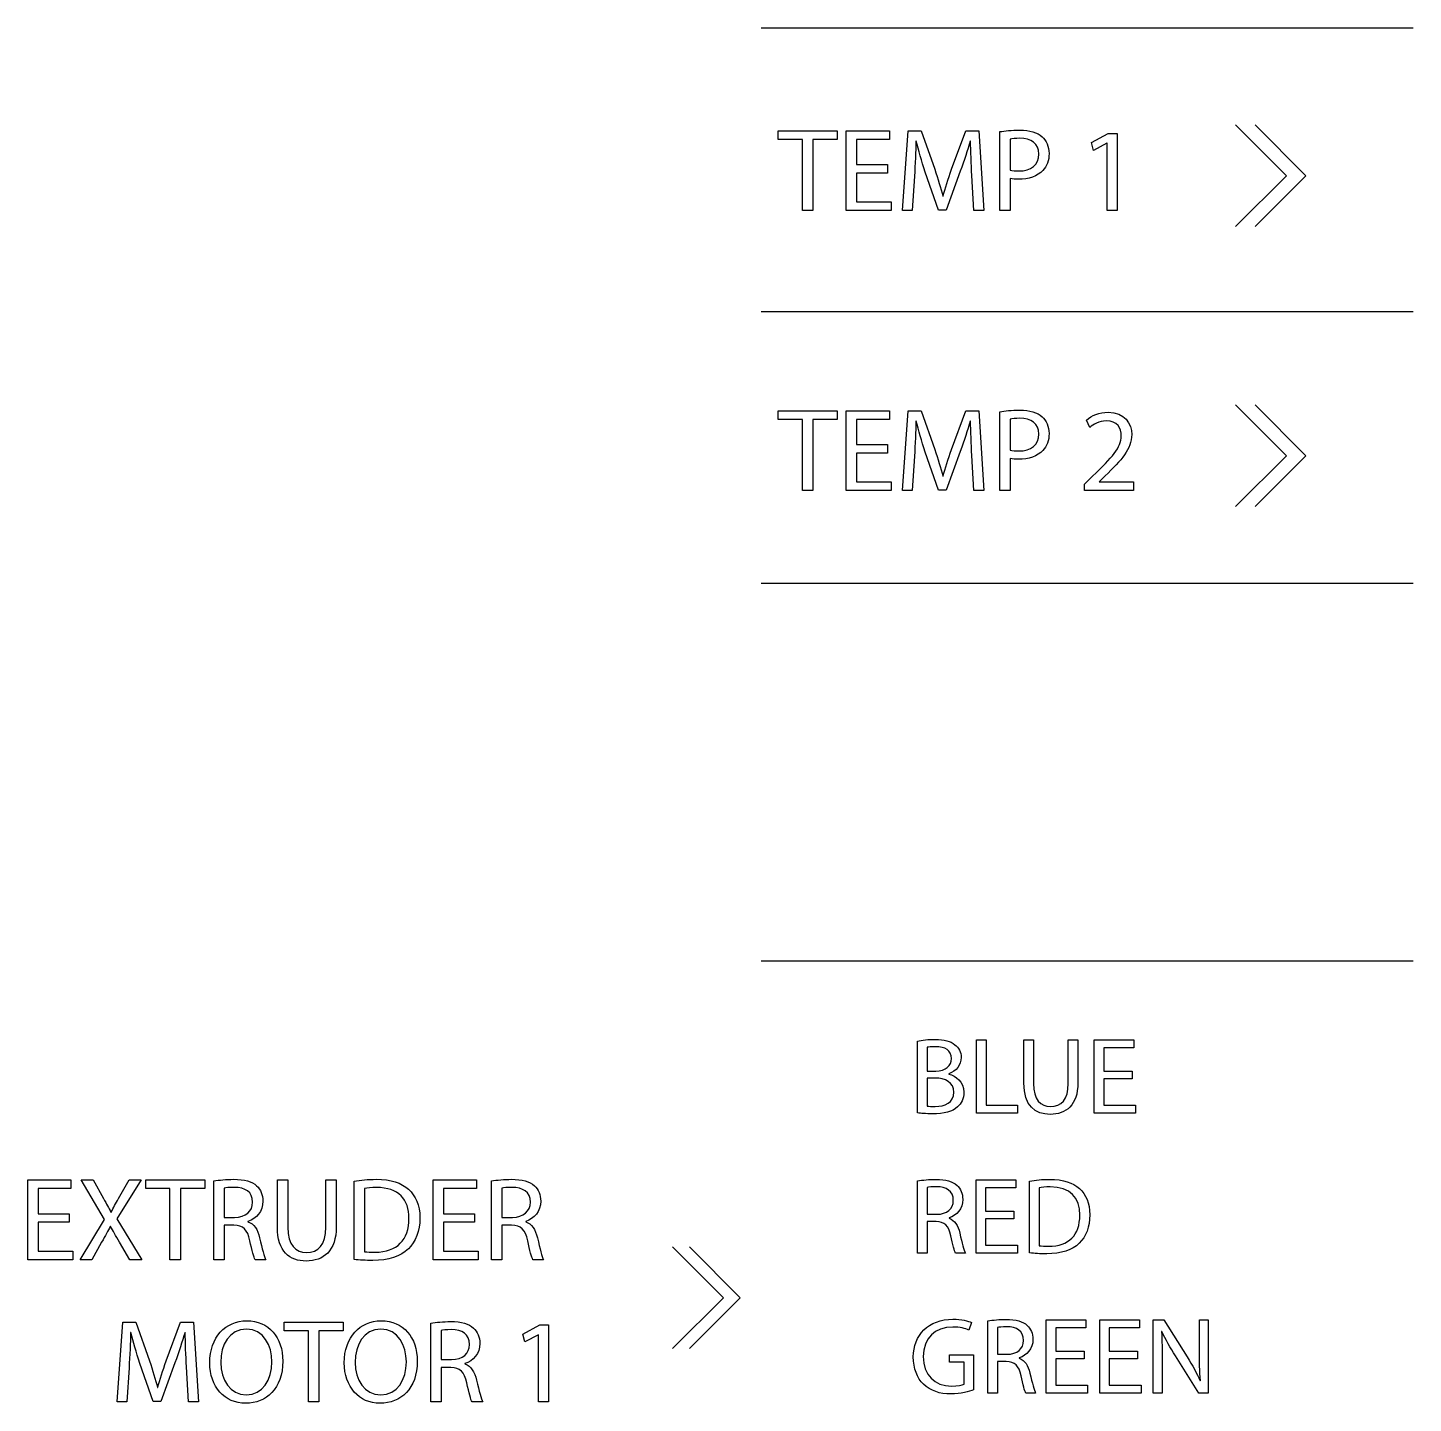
# Model space of a CAD drawing. Header units: millimetres. Extents: x -1949 to 1995, y -2739 to 1842.
# Drawn here: x -482.51 to -433.04, y -758.93 to -709.8 of the extents above; entities that cross this region are included whole.
import ezdxf

# ---------------------------------------------------------------- set-up
doc = ezdxf.new("R2010")
doc.units = ezdxf.units.MM
doc.layers.get('0').update_dxf_attribs({"lineweight": 25, "true_color": 0xffffff})

msp = doc.modelspace()

# ---------------------------------------------------------------- linework, layer by layer
at = {"color": 5, "true_color": 0x0000ff}
for points in [[(-456.319, -709.803), (-433.035, -709.803)], [(-439.383, -713.275), (-437.566, -715.091), (-439.383, -716.908)], [(-438.682, -713.275), (-436.866, -715.091), (-438.682, -716.908)], [(-454.844, -713.795), (-455.711, -713.795), (-455.711, -713.482), (-453.6, -713.482), (-453.6, -713.795), (-454.471, -713.795), (-454.471, -716.334), (-454.844, -716.334), (-454.844, -713.795), (-454.844, -713.795)], [(-451.809, -714.997), (-452.914, -714.997), (-452.914, -716.025), (-451.678, -716.025), (-451.678, -716.334), (-453.286, -716.334), (-453.286, -713.482), (-451.741, -713.482), (-451.741, -713.791), (-452.914, -713.791), (-452.914, -714.693), (-451.809, -714.693), (-451.809, -714.997), (-451.809, -714.997)], [(-450.847, -715.111), (-450.924, -716.334), (-451.275, -716.334), (-451.076, -713.482), (-450.606, -713.482), (-450.12, -714.861)], [(-450.784, -713.85), (-450.793, -713.85)], [(-449.519, -714.861), (-449.011, -713.482), (-448.542, -713.482), (-448.364, -716.334), (-448.727, -716.334), (-448.796, -715.082), (-448.796, -715.082)], [(-448.842, -713.85), (-448.851, -713.85)], [(-447.427, -715.192), (-447.427, -716.334), (-447.795, -716.334), (-447.795, -713.516), (-447.795, -713.516)], [(-447.427, -713.783), (-447.427, -714.891), (-447.427, -714.891)], [(-443.969, -713.93), (-443.977, -713.93), (-444.455, -714.188), (-444.527, -713.905), (-443.927, -713.583), (-443.609, -713.583), (-443.609, -716.334), (-443.969, -716.334), (-443.969, -713.93), (-443.969, -713.93)], [(-449.21, -714.933), (-449.713, -716.317), (-449.993, -716.317), (-450.458, -714.959)], [(-449.832, -715.822), (-449.824, -715.822)], [(-456.319, -719.934), (-433.035, -719.934)], [(-454.844, -723.796), (-455.711, -723.796), (-455.711, -723.482), (-453.6, -723.482), (-453.6, -723.796), (-454.471, -723.796), (-454.471, -726.334), (-454.844, -726.334), (-454.844, -723.796), (-454.844, -723.796)], [(-451.809, -724.997), (-452.914, -724.997), (-452.914, -726.025), (-451.678, -726.025), (-451.678, -726.334), (-453.286, -726.334), (-453.286, -723.482), (-451.741, -723.482), (-451.741, -723.791), (-452.914, -723.791), (-452.914, -724.693), (-451.809, -724.693), (-451.809, -724.997), (-451.809, -724.997)], [(-450.847, -725.111), (-450.924, -726.334), (-451.275, -726.334), (-451.076, -723.482), (-450.606, -723.482), (-450.12, -724.862)], [(-449.519, -724.862), (-449.011, -723.482), (-448.542, -723.482), (-448.364, -726.334), (-448.727, -726.334), (-448.796, -725.082), (-448.796, -725.082)], [(-447.427, -725.192), (-447.427, -726.334), (-447.795, -726.334), (-447.795, -723.517), (-447.795, -723.517)], [(-439.383, -723.276), (-437.566, -725.093), (-439.383, -726.909)], [(-438.682, -723.276), (-436.866, -725.093), (-438.682, -726.909)], [(-450.784, -723.851), (-450.793, -723.851)], [(-448.842, -723.851), (-448.851, -723.851)], [(-447.427, -723.783), (-447.427, -724.891), (-447.427, -724.891)], [(-444.587, -724.079), (-444.705, -723.817)], [(-449.21, -724.934), (-449.713, -726.317), (-449.993, -726.317), (-450.458, -724.959)], [(-449.832, -725.822), (-449.824, -725.822)], [(-444.036, -725.814), (-444.252, -726.017), (-444.252, -726.025), (-443.021, -726.025), (-443.021, -726.335), (-444.777, -726.335), (-444.777, -726.334)], [(-444.777, -726.334), (-444.777, -726.106), (-444.485, -725.822)], [(-456.319, -729.637), (-433.035, -729.637)], [(-456.319, -743.132), (-433.035, -743.132)], [(-450.731, -748.563), (-450.731, -745.994), (-450.731, -745.994)], [(-448.632, -745.955), (-448.29, -745.955), (-448.29, -748.288), (-447.172, -748.288), (-447.172, -748.571), (-448.632, -748.571), (-448.632, -745.955), (-448.632, -745.955)], [(-446.94, -747.496), (-446.94, -745.955), (-446.598, -745.955), (-446.598, -745.955)], [(-446.598, -745.955), (-446.598, -747.508)], [(-445.352, -747.508), (-445.352, -745.955), (-445.011, -745.955), (-445.011, -747.485)], [(-443.075, -747.345), (-444.088, -747.345), (-444.088, -748.288), (-442.954, -748.288), (-442.954, -748.571), (-444.429, -748.571), (-444.429, -745.955), (-443.012, -745.955), (-443.012, -746.239), (-444.088, -746.239), (-444.088, -747.066), (-443.075, -747.066), (-443.075, -747.345), (-443.075, -747.345)], [(-450.394, -746.219), (-450.394, -747.066), (-450.394, -747.066)], [(-450.394, -747.066), (-450.087, -747.066)], [(-450.114, -747.317), (-450.394, -747.317), (-450.394, -748.315), (-450.394, -748.315)], [(-449.621, -747.163), (-449.621, -747.174)], [(-481.03, -752.469), (-482.134, -752.469), (-482.134, -753.497), (-480.898, -753.497), (-480.898, -753.806), (-482.506, -753.806), (-482.506, -750.954), (-480.961, -750.954), (-480.961, -751.263), (-482.134, -751.263), (-482.134, -752.165), (-481.03, -752.165), (-481.03, -752.469), (-481.03, -752.469)], [(-479.869, -753.18), (-480.211, -753.806), (-480.634, -753.806), (-479.763, -752.363), (-480.601, -750.954), (-480.173, -750.954), (-479.797, -751.623)], [(-479.264, -751.623), (-478.878, -750.954), (-478.451, -750.954), (-479.319, -752.342), (-478.43, -753.806), (-478.858, -753.806), (-478.858, -753.806)], [(-477.427, -751.267), (-478.294, -751.267), (-478.294, -750.954), (-476.182, -750.954), (-476.182, -751.267), (-477.054, -751.267), (-477.054, -753.806), (-477.427, -753.806), (-477.427, -751.267), (-477.427, -751.267)], [(-473.591, -752.634), (-473.591, -750.954), (-473.218, -750.954), (-473.218, -750.954)], [(-473.218, -750.954), (-473.218, -752.647)], [(-471.86, -752.647), (-471.86, -750.954), (-471.488, -750.954), (-471.488, -752.621)], [(-466.556, -752.469), (-467.66, -752.469), (-467.66, -753.497), (-466.425, -753.497), (-466.425, -753.806), (-468.033, -753.806), (-468.033, -750.954), (-466.488, -750.954), (-466.488, -751.263), (-467.66, -751.263), (-467.66, -752.165), (-466.556, -752.165), (-466.556, -752.469), (-466.556, -752.469)], [(-447.293, -752.344), (-448.306, -752.344), (-448.306, -753.288), (-447.172, -753.288), (-447.172, -753.571), (-448.647, -753.571), (-448.647, -750.955), (-447.231, -750.955), (-447.231, -751.239), (-448.306, -751.239), (-448.306, -752.065), (-447.293, -752.065), (-447.293, -752.344), (-447.293, -752.344)], [(-475.149, -752.571), (-475.496, -752.571), (-475.496, -753.806), (-475.864, -753.806), (-475.864, -750.992), (-475.864, -750.992)], [(-475.496, -751.251), (-475.496, -752.291), (-475.496, -752.291)], [(-470.848, -753.798), (-470.848, -750.997), (-470.848, -750.997)], [(-470.48, -751.263), (-470.48, -753.519), (-470.48, -753.519)], [(-465.23, -752.571), (-465.577, -752.571), (-465.577, -753.806), (-465.946, -753.806), (-465.946, -750.992), (-465.946, -750.992)], [(-465.577, -751.251), (-465.577, -752.291), (-465.577, -752.291)], [(-450.075, -752.437), (-450.394, -752.437), (-450.394, -753.571), (-450.731, -753.571), (-450.731, -750.99), (-450.731, -750.99)], [(-450.394, -751.227), (-450.394, -752.181), (-450.394, -752.181)], [(-446.734, -753.563), (-446.734, -750.994), (-446.734, -750.994)], [(-446.397, -751.239), (-446.397, -753.307), (-446.397, -753.307)], [(-479.534, -752.105), (-479.521, -752.105)], [(-475.496, -752.291), (-475.119, -752.291)], [(-474.641, -752.435), (-474.641, -752.448)], [(-465.577, -752.291), (-465.2, -752.291)], [(-464.722, -752.435), (-464.722, -752.448)], [(-450.394, -752.181), (-450.048, -752.181)], [(-449.609, -752.313), (-449.609, -752.325)], [(-479.551, -752.613), (-479.56, -752.613)], [(-478.858, -753.806), (-479.225, -753.176)], [(-459.48, -753.347), (-457.663, -755.164), (-459.48, -756.98)], [(-458.879, -753.347), (-457.063, -755.164), (-458.879, -756.98)], [(-474.007, -753.806), (-474.387, -753.806)], [(-464.088, -753.806), (-464.468, -753.806)], [(-449.027, -753.571), (-449.377, -753.571)], [(-478.887, -757.663), (-478.963, -758.886), (-479.314, -758.886), (-479.115, -756.034), (-478.646, -756.034), (-478.159, -757.414)], [(-478.824, -756.402), (-478.832, -756.402)], [(-477.559, -757.414), (-477.051, -756.034), (-476.581, -756.034), (-476.403, -758.886), (-476.767, -758.886), (-476.835, -757.634), (-476.835, -757.634)], [(-476.882, -756.402), (-476.89, -756.402)], [(-472.482, -756.347), (-473.349, -756.347), (-473.349, -756.034), (-471.238, -756.034), (-471.238, -756.347), (-472.11, -756.347), (-472.11, -758.886), (-472.482, -758.886), (-472.482, -756.347), (-472.482, -756.347)], [(-467.402, -757.65), (-467.749, -757.65), (-467.749, -758.885), (-468.118, -758.885), (-468.118, -756.072), (-468.118, -756.072)], [(-467.749, -756.331), (-467.749, -757.371), (-467.749, -757.371)], [(-464.266, -756.483), (-464.274, -756.483), (-464.752, -756.741), (-464.824, -756.458), (-464.223, -756.136), (-463.906, -756.136), (-463.906, -758.886), (-464.266, -758.886), (-464.266, -756.483), (-464.266, -756.483)], [(-448.814, -756.048), (-448.899, -756.324)], [(-447.568, -757.438), (-447.886, -757.438), (-447.886, -758.572), (-448.224, -758.572), (-448.224, -755.99), (-448.224, -755.99)], [(-447.886, -756.227), (-447.886, -757.182), (-447.886, -757.182)], [(-444.786, -757.345), (-445.799, -757.345), (-445.799, -758.288), (-444.666, -758.288), (-444.666, -758.571), (-446.141, -758.571), (-446.141, -755.956), (-444.724, -755.956), (-444.724, -756.238), (-445.799, -756.238), (-445.799, -757.065), (-444.786, -757.065), (-444.786, -757.345), (-444.786, -757.345)], [(-442.877, -757.345), (-443.89, -757.345), (-443.89, -758.288), (-442.756, -758.288), (-442.756, -758.571), (-444.231, -758.571), (-444.231, -755.956), (-442.815, -755.956), (-442.815, -756.238), (-443.89, -756.238), (-443.89, -757.065), (-442.877, -757.065), (-442.877, -757.345), (-442.877, -757.345)], [(-442.318, -758.571), (-442.318, -755.955), (-441.946, -755.955), (-441.111, -757.279)], [(-442.012, -756.37), (-442.023, -756.374)], [(-440.673, -757.049), (-440.673, -755.955), (-440.354, -755.955), (-440.354, -758.571), (-440.696, -758.571), (-441.527, -757.243)], [(-467.749, -757.371), (-467.373, -757.371)], [(-449.07, -758.249), (-449.07, -757.469), (-449.597, -757.469), (-449.597, -757.197), (-448.736, -757.197), (-448.736, -758.455), (-448.736, -758.455)], [(-447.886, -757.182), (-447.541, -757.182)], [(-447.103, -757.314), (-447.103, -757.325)], [(-477.25, -757.486), (-477.753, -758.869), (-478.032, -758.869), (-478.498, -757.511)], [(-466.894, -757.515), (-466.894, -757.528)], [(-442, -757.453), (-442, -758.571), (-442.318, -758.571), (-442.318, -758.571)], [(-477.872, -758.374), (-477.863, -758.374)], [(-440.645, -758.129), (-440.634, -758.124)], [(-446.52, -758.571), (-446.87, -758.571)], [(-466.26, -758.886), (-466.641, -758.886)]]:
    msp.add_lwpolyline(points, dxfattribs=at)
for points in [[(-450.793, -713.85), (-450.801, -714.206), (-450.822, -714.679), (-450.847, -715.111)], [(-450.458, -714.959), (-450.593, -714.552), (-450.704, -714.188), (-450.784, -713.85)], [(-448.851, -713.85), (-448.952, -714.181), (-449.066, -714.54), (-449.21, -714.933)], [(-448.796, -715.082), (-448.816, -714.684), (-448.842, -714.201), (-448.842, -713.85)], [(-447.795, -713.516), (-447.618, -713.487), (-447.385, -713.461), (-447.089, -713.461)], [(-447.08, -713.753), (-447.241, -713.753), (-447.364, -713.766), (-447.427, -713.783)], [(-447.089, -713.461), (-446.725, -713.461), (-446.458, -713.546), (-446.289, -713.698)], [(-446.407, -714.316), (-446.407, -713.935), (-446.678, -713.753), (-447.08, -713.753)], [(-446.289, -713.698), (-446.137, -713.833), (-446.039, -714.041), (-446.039, -714.295)], [(-447.122, -714.921), (-446.678, -714.921), (-446.407, -714.701), (-446.407, -714.316)], [(-446.039, -714.295), (-446.039, -714.553), (-446.116, -714.756), (-446.259, -714.904)], [(-450.12, -714.861), (-450.001, -715.212), (-449.908, -715.525), (-449.832, -715.822)], [(-449.824, -715.822), (-449.747, -715.534), (-449.646, -715.221), (-449.519, -714.861)], [(-447.427, -714.891), (-447.347, -714.913), (-447.245, -714.921), (-447.122, -714.921)], [(-447.131, -715.217), (-447.241, -715.217), (-447.343, -715.212), (-447.427, -715.192)], [(-446.259, -714.904), (-446.458, -715.111), (-446.771, -715.217), (-447.131, -715.217)], [(-447.795, -723.517), (-447.618, -723.487), (-447.385, -723.461), (-447.089, -723.461)], [(-447.08, -723.753), (-447.241, -723.753), (-447.364, -723.766), (-447.427, -723.783)], [(-447.089, -723.461), (-446.725, -723.461), (-446.458, -723.546), (-446.289, -723.698)], [(-446.407, -724.316), (-446.407, -723.935), (-446.678, -723.753), (-447.08, -723.753)], [(-446.289, -723.698), (-446.137, -723.834), (-446.039, -724.041), (-446.039, -724.294)], [(-444.705, -723.817), (-444.519, -723.66), (-444.244, -723.537), (-443.931, -723.537)], [(-443.931, -723.537), (-443.338, -723.537), (-443.089, -723.943), (-443.089, -724.337)], [(-450.793, -723.851), (-450.801, -724.206), (-450.822, -724.68), (-450.847, -725.111)], [(-450.458, -724.959), (-450.593, -724.553), (-450.704, -724.189), (-450.784, -723.851)], [(-448.851, -723.851), (-448.952, -724.18), (-449.066, -724.54), (-449.21, -724.934)], [(-448.796, -725.082), (-448.816, -724.684), (-448.842, -724.202), (-448.842, -723.851)], [(-444.003, -723.846), (-444.252, -723.846), (-444.46, -723.973), (-444.587, -724.079)], [(-443.461, -724.384), (-443.461, -724.104), (-443.592, -723.846), (-444.003, -723.846)], [(-447.122, -724.921), (-446.678, -724.921), (-446.407, -724.701), (-446.407, -724.316)], [(-446.039, -724.294), (-446.039, -724.553), (-446.116, -724.756), (-446.259, -724.904)], [(-444.485, -725.822), (-443.783, -725.154), (-443.461, -724.798), (-443.461, -724.384)], [(-443.089, -724.337), (-443.089, -724.845), (-443.457, -725.255), (-444.036, -725.814)], [(-450.12, -724.862), (-450.001, -725.213), (-449.908, -725.526), (-449.832, -725.822)], [(-449.824, -725.822), (-449.747, -725.535), (-449.646, -725.222), (-449.519, -724.862)], [(-447.427, -724.891), (-447.347, -724.913), (-447.245, -724.921), (-447.122, -724.921)], [(-447.131, -725.217), (-447.241, -725.217), (-447.343, -725.213), (-447.427, -725.192)], [(-446.259, -724.904), (-446.458, -725.111), (-446.771, -725.217), (-447.131, -725.217)], [(-450.731, -745.994), (-450.584, -745.959), (-450.347, -745.936), (-450.114, -745.936)], [(-450.114, -745.936), (-449.776, -745.936), (-449.559, -745.994), (-449.4, -746.126)], [(-450.094, -746.196), (-450.25, -746.196), (-450.339, -746.208), (-450.394, -746.219)], [(-449.524, -746.623), (-449.524, -746.32), (-449.753, -746.196), (-450.094, -746.196)], [(-449.4, -746.126), (-449.264, -746.227), (-449.179, -746.382), (-449.179, -746.588)], [(-450.087, -747.066), (-449.734, -747.066), (-449.524, -746.875), (-449.524, -746.623)], [(-449.179, -746.588), (-449.179, -746.844), (-449.349, -747.066), (-449.621, -747.163)], [(-449.439, -747.822), (-449.439, -747.469), (-449.745, -747.317), (-450.114, -747.317)], [(-449.621, -747.174), (-449.373, -747.232), (-449.082, -747.438), (-449.082, -747.826)], [(-446.001, -748.614), (-446.536, -748.614), (-446.94, -748.311), (-446.94, -747.496)], [(-445.011, -747.485), (-445.011, -748.288), (-445.434, -748.614), (-446.001, -748.614)], [(-450.11, -748.331), (-449.761, -748.331), (-449.439, -748.203), (-449.439, -747.822)], [(-449.082, -747.826), (-449.082, -748.051), (-449.171, -748.226), (-449.307, -748.35)], [(-446.598, -747.508), (-446.598, -748.09), (-446.338, -748.338), (-445.989, -748.338)], [(-445.989, -748.338), (-445.605, -748.338), (-445.352, -748.082), (-445.352, -747.508)], [(-450.394, -748.315), (-450.324, -748.327), (-450.231, -748.331), (-450.11, -748.331)], [(-449.307, -748.35), (-449.486, -748.517), (-449.781, -748.594), (-450.207, -748.594)], [(-450.207, -748.594), (-450.44, -748.594), (-450.619, -748.579), (-450.731, -748.563)], [(-475.864, -750.992), (-475.678, -750.958), (-475.407, -750.933), (-475.158, -750.933)], [(-475.158, -750.933), (-474.764, -750.933), (-474.506, -751.009), (-474.332, -751.166)], [(-470.848, -750.997), (-470.624, -750.959), (-470.357, -750.933), (-470.065, -750.933)], [(-470.065, -750.933), (-469.536, -750.933), (-469.159, -751.06), (-468.91, -751.289)], [(-465.946, -750.992), (-465.759, -750.958), (-465.488, -750.933), (-465.239, -750.933)], [(-465.239, -750.933), (-464.846, -750.933), (-464.587, -751.009), (-464.414, -751.166)], [(-450.731, -750.99), (-450.561, -750.959), (-450.312, -750.936), (-450.083, -750.936)], [(-450.083, -750.936), (-449.722, -750.936), (-449.486, -751.005), (-449.326, -751.149)], [(-446.734, -750.994), (-446.529, -750.959), (-446.284, -750.936), (-446.016, -750.936)], [(-446.016, -750.936), (-445.531, -750.936), (-445.186, -751.052), (-444.957, -751.262)], [(-475.132, -751.221), (-475.31, -751.221), (-475.433, -751.234), (-475.496, -751.251)], [(-474.476, -751.75), (-474.476, -751.382), (-474.743, -751.221), (-475.132, -751.221)], [(-474.332, -751.166), (-474.193, -751.293), (-474.108, -751.488), (-474.108, -751.712)], [(-470.048, -751.225), (-470.238, -751.225), (-470.382, -751.242), (-470.48, -751.263)], [(-468.893, -752.325), (-468.889, -751.652), (-469.27, -751.225), (-470.048, -751.225)], [(-468.91, -751.289), (-468.652, -751.521), (-468.504, -751.851), (-468.504, -752.313)], [(-465.213, -751.221), (-465.391, -751.221), (-465.514, -751.234), (-465.577, -751.251)], [(-464.557, -751.75), (-464.557, -751.382), (-464.824, -751.221), (-465.213, -751.221)], [(-464.414, -751.166), (-464.274, -751.293), (-464.189, -751.488), (-464.189, -751.712)], [(-450.06, -751.2), (-450.223, -751.2), (-450.335, -751.211), (-450.394, -751.227)], [(-449.458, -751.685), (-449.458, -751.347), (-449.703, -751.2), (-450.06, -751.2)], [(-449.326, -751.149), (-449.198, -751.265), (-449.121, -751.444), (-449.121, -751.65)], [(-446.001, -751.204), (-446.175, -751.204), (-446.307, -751.219), (-446.397, -751.239)], [(-444.941, -752.213), (-444.937, -751.596), (-445.286, -751.204), (-446.001, -751.204)], [(-444.957, -751.262), (-444.72, -751.475), (-444.584, -751.778), (-444.584, -752.201)], [(-479.797, -751.623), (-479.691, -751.809), (-479.61, -751.953), (-479.534, -752.105)], [(-479.521, -752.105), (-479.441, -751.936), (-479.369, -751.805), (-479.264, -751.623)], [(-475.119, -752.291), (-474.726, -752.291), (-474.476, -752.076), (-474.476, -751.75)], [(-474.108, -751.712), (-474.108, -752.084), (-474.345, -752.334), (-474.641, -752.435)], [(-465.2, -752.291), (-464.807, -752.291), (-464.557, -752.076), (-464.557, -751.75)], [(-464.189, -751.712), (-464.189, -752.084), (-464.426, -752.334), (-464.722, -752.435)], [(-450.048, -752.181), (-449.687, -752.181), (-449.458, -751.984), (-449.458, -751.685)], [(-449.121, -751.65), (-449.121, -751.991), (-449.338, -752.22), (-449.609, -752.313)], [(-474.641, -752.448), (-474.426, -752.524), (-474.294, -752.727), (-474.227, -753.023)], [(-470.107, -753.535), (-469.316, -753.535), (-468.893, -753.095), (-468.893, -752.325)], [(-468.504, -752.313), (-468.504, -752.778), (-468.652, -753.159), (-468.914, -753.421)], [(-464.722, -752.448), (-464.507, -752.524), (-464.376, -752.727), (-464.308, -753.023)], [(-449.548, -752.946), (-449.625, -752.585), (-449.769, -752.449), (-450.075, -752.437)], [(-449.609, -752.325), (-449.411, -752.395), (-449.291, -752.581), (-449.229, -752.853)], [(-446.055, -753.323), (-445.329, -753.323), (-444.941, -752.919), (-444.941, -752.213)], [(-444.584, -752.201), (-444.584, -752.628), (-444.72, -752.977), (-444.961, -753.218)], [(-479.56, -752.613), (-479.64, -752.778), (-479.724, -752.93), (-479.869, -753.18)], [(-479.225, -753.176), (-479.374, -752.934), (-479.463, -752.778), (-479.551, -752.613)], [(-474.574, -753.125), (-474.658, -752.731), (-474.815, -752.583), (-475.149, -752.571)], [(-472.567, -753.853), (-473.151, -753.853), (-473.591, -753.522), (-473.591, -752.634)], [(-473.218, -752.647), (-473.218, -753.281), (-472.935, -753.552), (-472.554, -753.552)], [(-471.488, -752.621), (-471.488, -753.497), (-471.949, -753.853), (-472.567, -753.853)], [(-472.554, -753.552), (-472.135, -753.552), (-471.86, -753.273), (-471.86, -752.647)], [(-464.655, -753.125), (-464.739, -752.731), (-464.896, -752.583), (-465.23, -752.571)], [(-449.229, -752.853), (-449.144, -753.218), (-449.082, -753.47), (-449.027, -753.571)], [(-474.387, -753.806), (-474.434, -753.721), (-474.498, -753.48), (-474.574, -753.125)], [(-474.227, -753.023), (-474.134, -753.421), (-474.066, -753.696), (-474.007, -753.806)], [(-468.914, -753.421), (-469.185, -753.688), (-469.625, -753.831), (-470.179, -753.831)], [(-464.468, -753.806), (-464.515, -753.721), (-464.579, -753.48), (-464.655, -753.125)], [(-464.308, -753.023), (-464.215, -753.421), (-464.147, -753.696), (-464.088, -753.806)], [(-449.377, -753.571), (-449.419, -753.493), (-449.477, -753.272), (-449.548, -752.946)], [(-446.397, -753.307), (-446.311, -753.319), (-446.187, -753.323), (-446.055, -753.323)], [(-444.961, -753.218), (-445.209, -753.462), (-445.612, -753.594), (-446.121, -753.594)], [(-470.179, -753.831), (-470.446, -753.831), (-470.661, -753.819), (-470.848, -753.798)], [(-470.48, -753.519), (-470.387, -753.531), (-470.251, -753.535), (-470.107, -753.535)], [(-446.121, -753.594), (-446.366, -753.594), (-446.564, -753.583), (-446.734, -753.563)], [(-478.832, -756.402), (-478.841, -756.758), (-478.862, -757.232), (-478.887, -757.663)], [(-478.498, -757.511), (-478.633, -757.105), (-478.743, -756.741), (-478.824, -756.402)], [(-476.89, -756.402), (-476.991, -756.733), (-477.106, -757.092), (-477.25, -757.486)], [(-476.835, -757.634), (-476.856, -757.236), (-476.882, -756.753), (-476.882, -756.402)], [(-476.004, -757.482), (-476.004, -756.576), (-475.446, -755.984), (-474.684, -755.984)], [(-474.697, -756.284), (-475.31, -756.284), (-475.615, -756.851), (-475.615, -757.473)], [(-473.787, -757.447), (-473.787, -756.876), (-474.083, -756.284), (-474.697, -756.284)], [(-474.684, -755.984), (-473.901, -755.983), (-473.398, -756.58), (-473.398, -757.43)], [(-471.203, -757.482), (-471.203, -756.576), (-470.645, -755.984), (-469.883, -755.984)], [(-469.896, -756.284), (-470.509, -756.284), (-470.814, -756.851), (-470.814, -757.473)], [(-468.986, -757.447), (-468.986, -756.876), (-469.282, -756.284), (-469.896, -756.284)], [(-469.883, -755.984), (-469.1, -755.983), (-468.597, -756.58), (-468.597, -757.43)], [(-468.118, -756.072), (-467.931, -756.038), (-467.66, -756.013), (-467.411, -756.013)], [(-467.386, -756.301), (-467.563, -756.301), (-467.686, -756.314), (-467.749, -756.331)], [(-467.411, -756.013), (-467.017, -756.013), (-466.759, -756.089), (-466.586, -756.245)], [(-466.73, -756.83), (-466.73, -756.462), (-466.996, -756.301), (-467.386, -756.301)], [(-466.586, -756.245), (-466.446, -756.372), (-466.362, -756.567), (-466.362, -756.792)], [(-450.886, -757.279), (-450.886, -756.498), (-450.347, -755.928), (-449.47, -755.928)], [(-449.477, -756.211), (-450.114, -756.211), (-450.529, -756.607), (-450.529, -757.263)], [(-448.899, -756.324), (-449.039, -756.258), (-449.214, -756.211), (-449.477, -756.211)], [(-449.47, -755.928), (-449.167, -755.928), (-448.926, -755.994), (-448.814, -756.048)], [(-448.224, -755.99), (-448.053, -755.959), (-447.805, -755.936), (-447.576, -755.936)], [(-447.553, -756.2), (-447.716, -756.2), (-447.828, -756.212), (-447.886, -756.227)], [(-447.576, -755.936), (-447.215, -755.936), (-446.978, -756.006), (-446.819, -756.15)], [(-446.951, -756.685), (-446.951, -756.347), (-447.195, -756.2), (-447.553, -756.2)], [(-446.819, -756.15), (-446.691, -756.266), (-446.614, -756.444), (-446.614, -756.65)], [(-442.023, -756.374), (-442.004, -756.704), (-442, -757.018), (-442, -757.453)], [(-441.527, -757.243), (-441.709, -756.952), (-441.884, -756.653), (-442.012, -756.37)], [(-467.373, -757.371), (-466.979, -757.371), (-466.73, -757.156), (-466.73, -756.83)], [(-466.362, -756.792), (-466.362, -757.164), (-466.598, -757.413), (-466.894, -757.515)], [(-447.541, -757.182), (-447.18, -757.182), (-446.951, -756.984), (-446.951, -756.685)], [(-446.614, -756.65), (-446.614, -756.992), (-446.831, -757.221), (-447.103, -757.314)], [(-450.521, -758.252), (-450.747, -758.035), (-450.886, -757.686), (-450.886, -757.279)], [(-450.529, -757.263), (-450.529, -757.926), (-450.133, -758.318), (-449.52, -758.318)], [(-447.103, -757.325), (-446.905, -757.396), (-446.784, -757.581), (-446.722, -757.853)], [(-441.111, -757.279), (-440.921, -757.585), (-440.766, -757.861), (-440.645, -758.129)], [(-440.634, -758.124), (-440.665, -757.775), (-440.673, -757.457), (-440.673, -757.049)], [(-478.159, -757.414), (-478.041, -757.765), (-477.948, -758.078), (-477.872, -758.374)], [(-477.863, -758.374), (-477.787, -758.087), (-477.685, -757.773), (-477.559, -757.414)], [(-474.722, -758.933), (-475.479, -758.933), (-476.004, -758.345), (-476.004, -757.482)], [(-475.615, -757.473), (-475.615, -758.087), (-475.285, -758.632), (-474.701, -758.632)], [(-473.398, -757.43), (-473.398, -758.408), (-473.994, -758.933), (-474.722, -758.933)], [(-474.701, -758.632), (-474.117, -758.632), (-473.787, -758.095), (-473.787, -757.447)], [(-469.921, -758.933), (-470.679, -758.933), (-471.203, -758.345), (-471.203, -757.482)], [(-470.814, -757.473), (-470.814, -758.087), (-470.484, -758.632), (-469.9, -758.632)], [(-468.597, -757.43), (-468.597, -758.408), (-469.194, -758.933), (-469.921, -758.933)], [(-469.9, -758.632), (-469.316, -758.632), (-468.986, -758.095), (-468.986, -757.447)], [(-466.827, -758.204), (-466.911, -757.811), (-467.068, -757.663), (-467.402, -757.65)], [(-466.894, -757.528), (-466.679, -757.604), (-466.548, -757.807), (-466.48, -758.103)], [(-447.04, -757.947), (-447.118, -757.586), (-447.262, -757.45), (-447.568, -757.438)], [(-446.722, -757.853), (-446.637, -758.218), (-446.575, -758.47), (-446.52, -758.571)], [(-466.641, -758.886), (-466.687, -758.801), (-466.751, -758.56), (-466.827, -758.204)], [(-466.48, -758.103), (-466.387, -758.501), (-466.319, -758.776), (-466.26, -758.886)], [(-449.544, -758.598), (-449.94, -758.598), (-450.266, -758.497), (-450.521, -758.252)], [(-449.52, -758.318), (-449.299, -758.318), (-449.147, -758.287), (-449.07, -758.249)], [(-446.87, -758.571), (-446.912, -758.494), (-446.971, -758.273), (-447.04, -757.947)], [(-448.736, -758.455), (-448.888, -758.513), (-449.19, -758.598), (-449.544, -758.598)]]:
    msp.add_open_spline(points, degree=3, dxfattribs=at)

doc.saveas('drawing.dxf')
